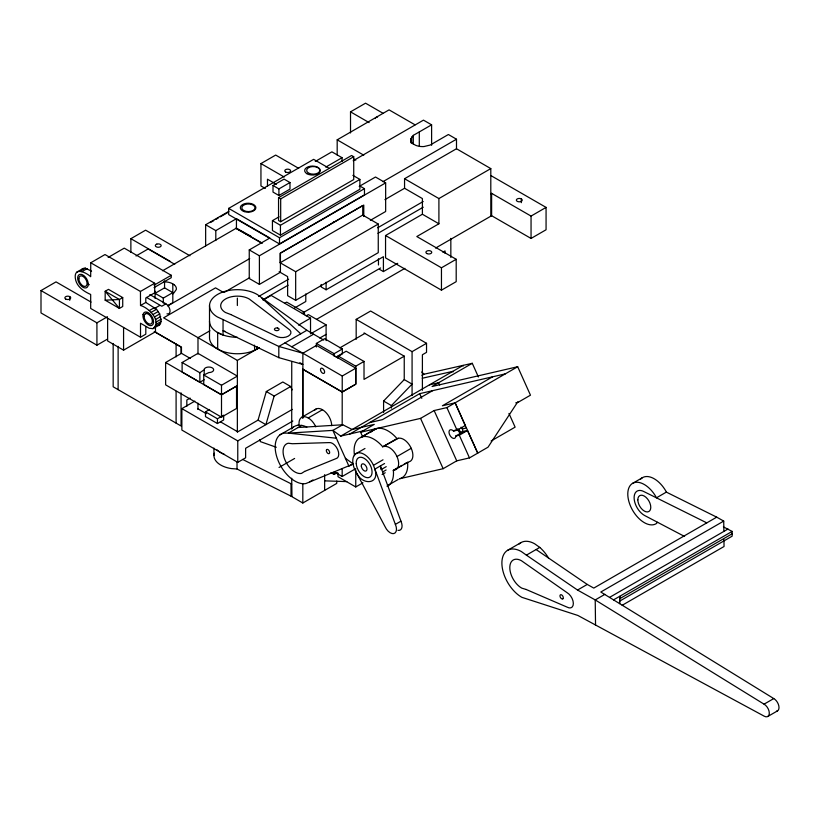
<?xml version="1.0" encoding="UTF-8"?>
<svg xmlns="http://www.w3.org/2000/svg" width="820" height="820" viewBox="0 0 820 820"><rect width="100%" height="100%" fill="white"/><g stroke="black" fill="none" stroke-linecap="round" stroke-linejoin="round"><path stroke-width="1.23" d="M165.63 362.502L165.63 384.857L221.502 417.154L236.539 408.473L236.539 386.107L221.502 394.789L165.63 362.502L181.476 353.338L181.476 347.188L155.462 332.233L155.462 327.252M172.805 294.103L172.805 283.925L171.513 283.207A11.962 6.908 0 0 0 163.979 281.865M205.646 245.887L205.646 224.741L228.903 211.314M209.51 305.501L209.51 320.948A27.849 16.082 0 0 0 237.359 337.297M213.948 455.52L213.948 448.089M323.726 340.054L306.864 330.286L257.367 294.585A27.849 16.092 0 0 0 217.987 294.206A27.849 16.092 0 0 0 217.351 316.95L223.05 319.564L223.04 335.011L217.341 332.397M336.753 481.022L336.753 483.41L302.816 503.008L291.018 496.151L237.021 469.009L237.031 461.578M237.359 305.511L237.359 298.111M299.843 362.686L302.877 364.439L278.81 357.653L278.81 346.45L306.864 330.286M280.153 262.759L280.153 253.226L362.737 205.553L362.737 215.086L280.153 262.759L295.671 271.717L378.256 224.044L378.256 252.662L295.671 300.335L287.625 295.692L287.625 276.617L279.138 271.717M291.018 496.151L291.018 483.759L242.658 459.446M291.971 496.397L291.694 478.203M291.715 428.993L291.746 361.794M302.816 503.008L302.826 483.892M302.846 417.606L302.877 353.236L316.469 345.404L355.829 368.18L355.829 384.17L342.227 392.011L302.785 369.266L302.785 418.405M324.638 490.391L324.659 474.647M326.114 340.597L326.093 324.863L308.34 314.613L306.178 315.864M342.053 161.438L342.053 157.707L331.895 151.843L315.29 161.438M285.011 342.893L342.237 376.021L342.176 424.77M384.908 199.619L404.557 188.272L422.402 198.573L422.402 214.245L385.554 235.524L385.554 257.88L441.457 290.167L456.197 281.66L456.197 259.284L416.806 236.539L438.905 223.778L438.905 198.563L490.801 168.602L456.494 148.748L456.494 139.215L448.386 134.511L430.121 145.078L423.971 146.554A11.962 6.908 0 0 1 415.555 145.253L413.013 143.777A11.962 6.908 0 0 1 410.758 138.918L413.3 135.372L431.607 124.824L423.458 120.14L353.154 160.73M404.557 188.272L404.557 178.729L456.494 148.748M410.758 142.741L410.758 138.918M411.691 143.274L411.691 136.909M413.3 144.269L413.3 135.372M419.297 145.95L419.297 131.969M431.607 145.314L431.607 124.824M441.457 290.167L441.457 267.802L456.197 259.284M435.584 248.07L490.801 216.193L490.801 168.602M521.346 202.663L521.243 198.87A2.921 1.681 0 0 0 516.497 199.629A2.921 1.681 0 0 0 519.695 201.792A2.921 1.681 0 0 0 521.735 199.198L521.346 198.932M619.653 603.499L619.694 596.314L619.541 603.602M619.694 601.101L732.147 536.178L732.147 531.411L723.394 526.87M140.517 337.225L140.517 323.234L149.199 328.266L152.92 328.666L159.644 324.802L161.202 321.43L159.705 313.937L156.538 309.263L145.806 302.447L145.775 297.978L154.744 292.801L154.683 283.238L105.001 254.548L90.754 262.779L90.682 276.729C86.182 272.424 74.087 266.756 75.276 277.929C76.157 286.252 83.609 291.387 90.682 294.462L90.682 308.453L140.517 337.225L145.806 334.181L145.806 326.544M152.92 328.666C162.329 321.02 148.369 307.5 140.517 305.501L140.446 291.459L90.754 262.779M455.141 402.835L477.732 453.132L467.482 430.49L463.987 431.289L455.756 436.045L455.735 436.691A4.787 2.768 60 0 1 451.81 437.593A4.787 2.768 60 0 1 449.063 431.484A4.787 2.768 60 0 1 452.988 430.572L453.532 431.084L457.068 430.264L465.258 425.539L455.141 402.825L442.39 405.777L492.564 376.821M463.956 431.935L463.987 431.289M220.385 421.787L237.769 431.832L258.044 420.127L266.305 391.519L282.818 381.987L290.669 386.517L292.125 389.879M290.669 386.517L274.146 396.05L265.895 424.657L258.044 420.127M383.586 412.491L383.586 401.041L404.239 379.588L404.239 356.177L364.018 332.961M391.437 408.114L391.437 405.572L412.081 384.119L404.239 379.588M657.578 522.299L656.154 523.693A23.36 13.489 60 0 1 632.804 510.624A23.36 13.489 60 0 1 632.445 483.452L642.347 477.722M173.758 293.088L176.31 289.532A11.962 6.908 0 0 0 174.055 284.673M491.241 175.777L546.069 207.398L531.053 216.08L491.621 193.346L490.811 193.827M82.061 269.114L85.229 268.099L91.573 271.143M107.502 339.09L96.934 345.189L41 312.933L41 290.567L56.016 281.885L91.061 302.088M350.519 132.973L350.519 111.848L365.556 103.187L383.094 113.314M130.872 252.345L130.872 238.681L145.611 230.174L189.933 255.768M265.332 188.477L260.955 185.955L260.945 163.58L275.684 155.072L298.664 168.336M76.783 272.158L83.486 268.273M79.95 271.143L85.229 268.099M81.897 271.656L87.186 268.601M108.148 257.439L124.25 248.142L171.236 275.274L171.236 277.703L154.058 287.615M136.017 255.973L148.153 248.962L174.752 264.317M337.184 154.959L337.184 139.83L389.069 109.87L415.053 124.835M360.052 186.13L364.469 188.682L364.469 194.873L279.497 243.94L228.667 214.594L228.667 208.393L313.64 159.336L329.107 168.264M273.009 185.504L284.079 179.119L289.983 182.532L289.983 189.112L278.913 195.498L273.009 192.085L273.009 185.504L278.913 188.918L289.983 182.532M210.463 222.527L213.774 220.621M215.967 219.35L218.171 218.079M220.375 216.808L228.083 212.349M205.646 224.741L215.803 230.604L236.437 218.684L269.882 237.995L249.249 249.915L249.249 278.523L259.407 284.386L280.419 272.25L280.419 253.175L363.772 205.051L363.772 216.5M325.765 167.116L342.053 157.707M278.544 197.661L351.585 155.492L353.728 156.733L353.728 179.57L280.686 221.738L278.544 220.508L278.544 197.661L280.686 198.901L353.728 156.733M162.585 270.754L236.549 228.052M122.723 297.588L119.423 299.495L105.175 300.181L105.175 291.264L108.476 289.357L122.723 297.588L122.723 306.495L119.423 308.402L105.175 300.181M140.446 291.459L154.683 283.238M154.058 285.186L171.236 275.274M352.877 175.357L359.888 179.406L359.888 189.276L280.44 235.145L272.435 230.512L272.435 220.652L279.056 216.828M41 290.567L96.914 322.834L107.492 316.725M172.815 292.617L164.553 287.851L155.062 293.334L163.313 298.101L172.815 292.617L172.815 302.662L167.536 305.706M140.517 305.501L145.806 302.447M272.435 220.652L280.44 225.274L359.888 179.406M359.211 186.427L375.498 177.017L385.656 182.88L385.656 211.498L370.343 220.334M149.301 310.565L154.58 307.52M145.325 313.763L147.528 312.492M154.16 308.668L159.674 305.481M228.667 208.393L279.497 237.738L364.469 188.682M151.249 312.317L156.538 309.263M168.018 305.757L249.71 258.597M382.909 181.691L456.494 139.215M153.002 314.501L158.28 311.457M249.249 249.915L259.397 255.778L385.656 182.88M154.416 316.991L159.705 313.937M155.421 319.595L160.71 316.54M155.933 322.147L161.222 319.103M155.923 324.484L161.202 321.43M332.428 222.804L334.621 221.543M155.38 326.421L160.669 323.377M107.625 318.232L107.625 340.946L123.574 350.16L155.697 331.618M224.362 292.309L249.731 277.662M258.689 296.481L288.63 279.189M377.712 227.765L423.181 201.515M262.738 299.864L288.127 285.206M377.979 233.331L423.243 207.193M209.92 330.767L197.968 337.666L163.6 317.842L215.537 287.861L223.296 292.34M263.497 299.833L271.133 295.425L310.524 318.17L310.524 333.853M204.19 379.762L199.865 382.253L182.112 372.044L182.112 362.512L197.968 353.348L237.359 376.093L221.502 385.246L203.749 374.996L203.749 384.498L221.502 394.789L237.359 385.625M284.622 303.318L286.703 302.129L304.456 312.379L304.456 314.736M294.769 307.879L305.788 301.514L305.788 293.939M321.143 284.478L321.143 286.928L326.104 289.788L383.411 256.701L383.411 271.574L379.445 269.288M303.308 312.574L380.603 267.955M182.112 362.512L199.865 372.762L204.088 369.799A4.787 2.768 0 0 1 208.874 367.042A4.787 2.768 0 0 1 213.661 369.799A4.787 2.768 0 0 1 208.874 372.567L203.749 374.996M302.293 313.619L304.456 312.379M383.411 271.574L397.731 263.312M197.989 354.045L197.989 337.655L237.359 360.41L259.243 347.782M298.521 325.099L310.524 318.17M490.801 216.193L491.621 215.711L491.621 193.346M316.571 319.339L404.906 268.345M190.137 398.089L186.827 399.996L186.827 406.289M442.861 252.181L445.055 250.91L445.055 253.421M311.569 333.258L326.093 324.863M292.842 421.019L245.621 448.284L245.621 457.816L237.769 462.347L181.866 430.069L181.866 408.616L194.842 401.123M319.8 338.035L326.114 334.386M356.177 339.357L356.177 319.369L370.63 311.026L426.533 343.303L426.533 352.364L422.402 354.752L422.402 390.258M316.366 347.044L316.366 343.447L324.628 338.68L342.319 348.971L342.35 353.943L336.179 357.499M205.482 411.855L217.454 418.774L223.655 415.186L223.655 419.963L217.454 423.54L205.482 416.621L205.482 411.855L209.612 409.467M339.88 347.854L364.951 333.381M491.621 215.711L531.053 238.446L546.069 229.764L546.069 207.398M316.366 343.447L334.13 353.697L342.319 348.971M338.004 358.432L338.004 355.941L346.194 351.216L364.018 361.425L364.018 379.404L404.342 356.126M338.004 355.941L355.757 366.191L364.018 361.425M342.237 376.021L355.829 368.18M181.866 408.616L237.769 440.893L292.32 409.395M356.177 319.369L412.081 351.647L426.533 343.303M301.709 417.298L315.956 409.077M308.238 417.944L322.486 409.723M279.968 434.846L293.355 427.117M306.823 427.107A27.849 16.072 60 0 0 301.791 425.395L288.404 433.114L283.812 433.124A27.849 16.072 60 0 0 278.574 461.67A27.849 16.072 60 0 0 305.911 483.533L353.266 463.987L345.404 458.288L332.869 430.387L288.404 433.114L336.374 438.208M421.982 375.406L424.042 374.217L472.269 363.301L478.408 376.985M361.271 427.384L352.159 429.506L342.75 424.76L332.869 430.387L340.731 436.096L362.829 430.971M279.046 467.461L294.636 458.452M340.731 436.096L463.136 365.402L463.382 365.945M349.853 433.975L419.686 393.661L505.294 373.879M472.269 363.301L432.078 386.507L517.686 366.724L530.468 395.178L518.076 402.333L515.76 402.866M362.665 436.814L360.615 432.242L374.258 424.381L361.21 427.404M432.581 390.689L382.458 419.635L369.471 422.638M360.79 437.562L374.853 428.952M354.568 455.705A27.849 16.082 60 0 1 358.709 438.556L376.749 428.511A27.849 16.082 60 0 1 396.367 437.859L396.931 438.597L398.366 438.269A13.048 7.534 60 0 1 411.22 448.304A13.048 7.534 60 0 1 408.944 461.834L393.272 470.393L393.426 471.233A27.849 16.082 60 0 1 387.112 486.332M355.429 453.993L364.982 448.478M309.755 481.811L312.994 479.946M360.615 432.242L420.547 418.384L434.139 410.543L446.89 407.591L517.686 366.724M330.993 472.658L334.13 474.472L337.215 472.689M353.256 463.7L348.941 466.19L345.404 458.288M362.502 436.732A27.849 16.082 60 0 1 382.12 446.08L382.694 446.828L396.931 438.597M382.694 446.828L398.366 438.269M334.519 472.074L342.176 476.492L355.757 468.65M373.459 465.309L395.363 524.39A8.846 5.104 60 0 1 393.825 533.564A8.846 5.104 60 0 1 385.113 526.758L354.824 469.624A16.082 9.287 60 0 1 357.612 452.937A16.082 9.287 60 0 1 373.459 465.309L383.012 459.794M384.559 463.525L374.832 469.142C380.07 484.856 362.01 485.132 356.823 473.304M394.707 470.065A13.048 7.534 60 0 0 396.972 456.535L411.22 448.304M386.24 466.641L381.044 469.645L380.398 465.924L400.939 521.171A8.846 5.104 60 0 1 397.956 530.376M338.004 472.966L338.004 476.707L355.757 486.957L362.983 482.785M382.991 471.797L386.107 469.993M453.532 431.084L455.592 429.895M382.099 474.554L385.215 472.75M393.272 470.393L402.046 465.329M404.229 464.069L406.423 462.798M455.756 436.045L459.292 435.225L467.482 430.49M387.286 485.778L398.243 479.444M407.519 462.172L407.663 463.013A27.849 16.082 60 0 1 399.34 478.818L443.138 468.691L456.73 460.85L469.481 457.898L488.033 447.177L517.83 401.769L518.076 402.333M491.139 440.976L515.114 427.138L508.953 413.423M395.363 524.39L400.939 521.171M507.447 550.415L520.833 542.697M526.399 555.14L577.536 590.041L595.217 599.932L764.055 704.165A7.298 4.213 60 0 1 769.303 713.062A7.298 4.213 60 0 1 764.219 716.178L577.864 615.451L521.889 597.329A27.849 16.082 60 0 1 501.891 563.391A27.849 16.082 60 0 1 521.284 551.501L526.399 555.14L539.775 547.411A27.849 16.082 60 0 1 548.682 558.287M723.886 531.411L723.722 521.079L716.711 517.154L666.352 492.113L656.441 497.832L655.795 496.51A23.36 13.489 60 0 0 632.445 483.452M577.536 590.041L587.243 584.434L593.782 588.094L716.711 517.154M723.722 521.079L600.793 592.019L773.762 698.568A7.298 4.213 60 0 1 778.805 705.805A7.298 4.213 60 0 1 776.489 711.217M604.914 594.336L595.217 599.932L595.545 625.342M609.813 597.237L728.016 529.023M613.503 599.891L732.147 531.411M619.694 598.713L732.147 533.789M622.165 605.293L724.05 546.499L723.937 539.611M764.055 704.165L773.762 698.568M767.838 716.454L777.544 710.858M291.756 346.788L313.619 334.201M158.209 325.612L159.644 324.802M376.749 428.511L372.957 430.336A27.849 16.082 60 0 0 371.439 431.853M259.007 347.793A27.849 16.082 0 0 1 257.06 349.043L251.289 351.595A27.849 16.082 0 0 1 209.51 337.666L209.51 321.214M429.485 384.846L438.618 382.735L439.663 385.062M462.347 428.932L466.436 427.978M422.269 378.245L452.804 371.378L453.05 371.921M342.75 424.76L298.111 427.517M297.199 425.395L301.791 425.395M324.648 480.858L346.809 481.606M237.021 469.009L231.24 468.568A23.36 13.489 0 0 1 214.307 453.173M302.877 353.236L278.81 346.45L223.05 319.564M276.309 447.259L260.309 441.601L259.868 439.674M278.81 357.653L223.04 330.767A27.849 16.092 0 0 0 225.172 331.434M706.799 522.873L644.141 491.713A14.411 8.323 60 0 0 634.116 497.873A14.411 8.323 60 0 0 644.458 515.421L684.608 536.475M337.184 139.83L363.772 155.185M404.557 178.729L438.905 198.563M353.686 158.906L355.788 160.115M422.402 214.245L438.905 223.778M362.737 215.086L378.256 224.044M260.945 163.58L284.222 177.017M385.554 235.524L441.457 267.802M276.33 184.326L267.474 179.211L267.474 186.324M250.93 236.211L236.447 228.216L236.437 218.684M262.338 243.171L235.811 228.237L261.611 243.14M130.872 238.681L170.263 261.426M383.586 401.041L391.437 405.572M254.743 350.376L254.436 345.138M149.824 294.564L165.906 303.851L161.786 306.239L146.554 297.445M266.305 391.519L274.146 396.05M154.221 331.536L181.056 347.024L181.056 353.389M181.476 353.338L190.291 358.422M197.558 408.616L206.25 413.628M113.17 343.488L113.17 386.784L181.056 425.98L181.056 392.872M350.519 111.848L369.123 122.6M302.867 369.164L342.227 392.011L355.757 384.17L355.757 366.191M172.805 283.925L174.055 284.673M291.018 483.759L291.684 484.169M536.095 549.533L587.243 584.434M539.775 547.411L534.66 543.783A27.849 16.082 60 0 0 519.162 543.998M261.703 297.957L300.745 333.812M421.705 372.003L424.042 374.217M666.352 492.113L665.707 490.79A23.36 13.489 60 0 0 640.533 479.259M446.89 407.591L457.068 430.264M459.292 435.225L469.481 457.898M434.139 410.543L456.73 460.85M419.686 393.661L421.777 398.315M420.547 418.384L443.138 468.691M96.914 322.834L96.934 345.189M531.053 216.08L531.053 238.446M450.836 238.384L450.836 257.48M412.081 351.647L412.081 395.558M378.461 258.802L378.461 264.993M355.757 469.87L355.757 486.957M342.176 468.968L342.176 476.492M334.13 353.697L334.13 356.198M334.13 471.971L334.13 474.472M326.104 282.213L326.104 289.788M295.671 271.717L295.671 300.335M280.686 198.901L280.686 221.738M280.44 225.274L280.44 235.145M279.497 237.738L279.497 243.94M278.913 188.918L278.913 195.498M259.397 255.778L259.407 284.386M257.06 346.511L257.06 349.043M237.769 440.893L237.769 462.347M237.359 360.41L237.359 432.191M221.502 385.246L221.502 417.154M217.669 332.592L217.669 349.043M217.454 418.774L217.454 423.54M215.803 230.604L215.803 240.557M204.19 370.261L204.19 375.017M199.865 372.762L199.865 382.253M197.968 403.153L197.968 409.446M176.095 344.164L176.095 356.895M176.095 391.284L176.095 423.12M164.553 280.84L164.553 287.851M163.313 298.101L163.313 303.123M155.062 291.182L155.062 298.357M123.574 327.446L123.574 350.16M118.121 346.347L118.121 389.654M69.731 296.594L69.731 300.325M460.922 433.401A4.787 2.768 60 0 1 457.437 428.839M384.119 446.49A13.048 7.534 60 0 1 396.972 456.535M314.49 410.441A13.048 7.534 60 0 1 324.874 411.466A13.048 7.534 60 0 1 331.71 425.703M315.792 426.861A13.048 7.534 60 0 0 305.46 416.837A13.048 7.534 60 0 0 299.013 423.274L299.013 425.283L298.388 425.221A27.849 16.072 60 0 0 291.807 428.593M461.014 427.179A2.921 1.681 60 0 1 462.244 431.761A2.921 1.681 60 0 1 458.718 429.014M224.577 454.454A23.36 13.489 0 0 1 217.074 449.883M375.263 118.562A2.921 1.681 0 0 1 377.569 116.993M89.308 284.704A7.513 4.336 60 0 1 87.924 284.017M164.84 303.4A5.842 3.372 60 0 1 169.904 309.693A5.842 3.372 60 0 1 166.983 313.845M143.039 314.593L142.936 316.141A7.513 4.336 60 0 0 147.866 324.72A7.513 4.336 60 0 0 153.442 323.049L153.535 321.512A7.513 4.336 60 0 0 148.615 312.922A7.513 4.336 60 0 0 143.039 314.593M326.514 449.842L326.38 450.241A2.337 1.343 60 0 0 327.682 453.234A2.337 1.343 60 0 0 329.619 452.835A2.337 1.343 60 0 0 328.308 449.842L327.877 449.565A2.337 1.343 60 0 0 326.514 449.842M304.62 471.418L301.473 473.417A16.666 9.614 60 0 1 285.114 460.327A16.666 9.614 60 0 1 288.25 443.241L292.433 443.722L328.994 442.605A8.846 5.104 60 0 1 337.676 449.555A8.846 5.104 60 0 1 336.015 458.616L304.62 471.418M156.784 244.124L156.179 244.391A2.921 1.691 -0.1 0 0 157.245 247.168A2.921 1.691 -0.1 0 0 161.15 245.426A2.921 1.691 -0.1 0 0 156.784 244.124M562.817 598.846L562.479 598.959A2.337 1.353 60 0 1 560.829 598.036L560.48 597.534A2.337 1.353 60 0 1 560.449 594.818A2.337 1.353 60 0 1 562.786 596.12A2.337 1.353 60 0 1 562.817 598.846M277.406 327.979L276.801 327.928A2.337 1.353 0 0 0 274.433 329.261A2.337 1.353 0 0 0 276.729 330.634A2.337 1.353 0 0 0 279.097 329.302L279.026 328.953A2.337 1.353 0 0 0 277.406 327.979M526.163 589.477L521.766 588.135A16.666 9.625 60 0 1 509.804 567.819A16.666 9.625 60 0 1 521.407 560.706L566.989 592.604A8.846 5.104 60 0 1 573.344 603.376A8.846 5.104 60 0 1 567.184 607.159L526.163 589.477M316.54 167.044L314.952 166.665A6.601 3.813 0 0 0 306.875 171.329L307.531 172.251A6.601 3.813 0 0 0 317.914 173.04A6.601 3.813 0 0 0 316.54 167.044M250.735 204.241L250.12 204.098A6.601 3.813 0 0 0 242.043 208.762L242.699 209.684A6.601 3.813 0 0 0 253.083 210.473A6.601 3.813 0 0 0 251.709 204.477L250.735 204.241M230.758 314.531L225.387 312.461A16.666 9.625 0 0 1 225.766 298.849A16.666 9.625 0 0 1 249.341 299.074L288.476 328.933A8.846 5.115 0 0 1 288.281 336.149A8.846 5.115 0 0 1 275.766 336.036L230.758 314.531M119.423 299.495L105.175 291.264L119.423 308.402L119.423 299.495M65.723 299.034L65.334 298.767A2.921 1.681 0 0 1 67.373 296.184A2.921 1.681 0 0 1 70.571 298.347A2.921 1.681 0 0 1 65.825 299.105L65.723 299.034M88.263 284.571L88.16 282.91A7.513 4.336 60 0 0 82.584 274.803A7.513 4.336 60 0 0 77.664 277.703L77.756 279.353A7.513 4.336 60 0 0 83.332 287.461A7.513 4.336 60 0 0 88.263 284.571M356.239 463.7A11.213 6.478 60 0 0 368.682 477.588A11.213 6.478 60 0 0 367.493 461.106A11.213 6.478 60 0 0 356.239 463.7M361.302 466.108A4.028 2.327 60 0 0 365.771 471.1A4.028 2.327 60 0 0 365.341 465.176A4.028 2.327 60 0 0 361.302 466.108M320.558 370.261A2.921 1.681 60 0 0 324.013 373.325A2.921 1.681 60 0 0 323.09 368.805A2.921 1.681 60 0 0 320.558 370.261M637.827 499.831A9.163 5.289 60 0 0 647.544 511.916A9.163 5.289 60 0 0 647.544 498.96A9.163 5.289 60 0 0 637.827 499.831M285.647 172.026A2.921 1.681 0.1 0 0 290.526 171.267A2.921 1.681 0.1 0 0 286.949 169.207A2.921 1.681 0.1 0 0 285.647 172.026M426.759 253.493A2.921 1.681 0.1 0 0 431.648 252.744A2.921 1.681 0.1 0 0 428.071 250.684A2.921 1.681 0.1 0 0 426.759 253.493M306.957 173.727A7.769 4.479 0 0 0 319.954 171.718A7.769 4.479 0 0 0 310.442 166.224A7.769 4.479 0 0 0 306.957 173.727M244.227 211.591A7.769 4.479 0 0 0 255.871 207.706A7.769 4.479 0 0 0 244.227 203.821A7.769 4.479 0 0 0 244.227 211.591M144.115 316.438A5.842 3.372 60 0 0 150.306 324.146A5.842 3.372 60 0 0 150.306 315.885A5.842 3.372 60 0 0 144.115 316.438M78.833 278.749A5.842 3.372 60 0 0 85.024 286.457A5.842 3.372 60 0 0 85.024 278.195A5.842 3.372 60 0 0 78.833 278.749"/></g></svg>
